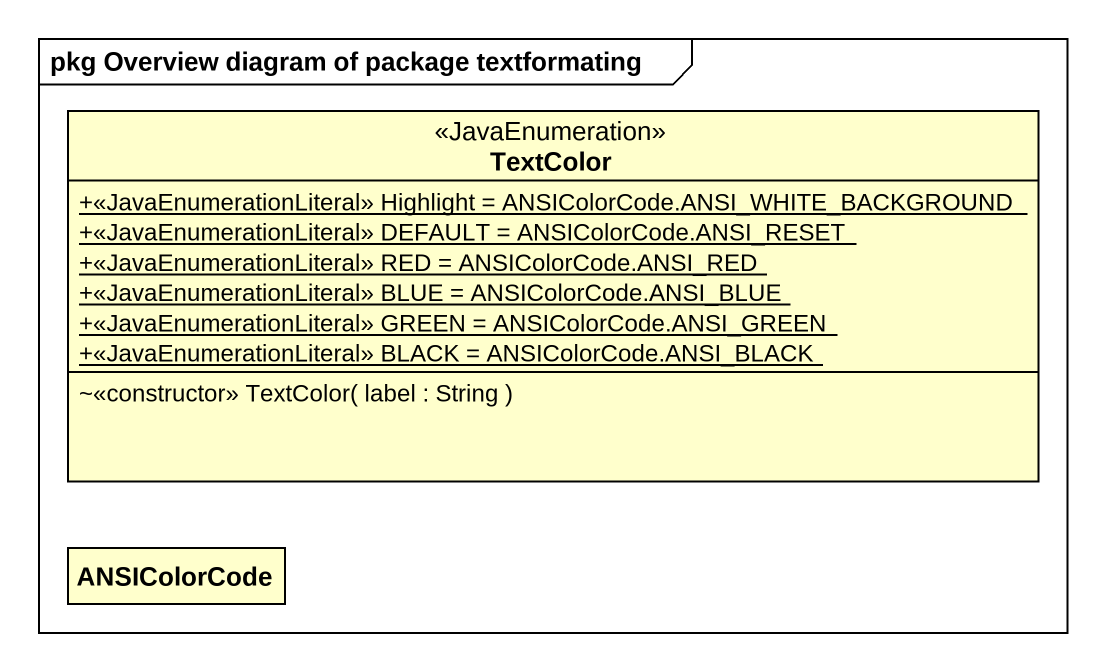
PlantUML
@startuml
mainframe pkg Overview diagram of package textformating
hide circle
hide empty members
skinparam classAttributeIconSize 0
class TextColor <<JavaEnumeration>> {
  {static} +<<JavaEnumerationLiteral>> Highlight = ANSIColorCode.ANSI_WHITE_BACKGROUND
  {static} +<<JavaEnumerationLiteral>> DEFAULT = ANSIColorCode.ANSI_RESET
  {static} +<<JavaEnumerationLiteral>> RED = ANSIColorCode.ANSI_RED
  {static} +<<JavaEnumerationLiteral>> BLUE = ANSIColorCode.ANSI_BLUE
  {static} +<<JavaEnumerationLiteral>> GREEN = ANSIColorCode.ANSI_GREEN
  {static} +<<JavaEnumerationLiteral>> BLACK = ANSIColorCode.ANSI_BLACK
  ~<<constructor>> TextColor( label : String )
}
class ANSIColorCode
@enduml
